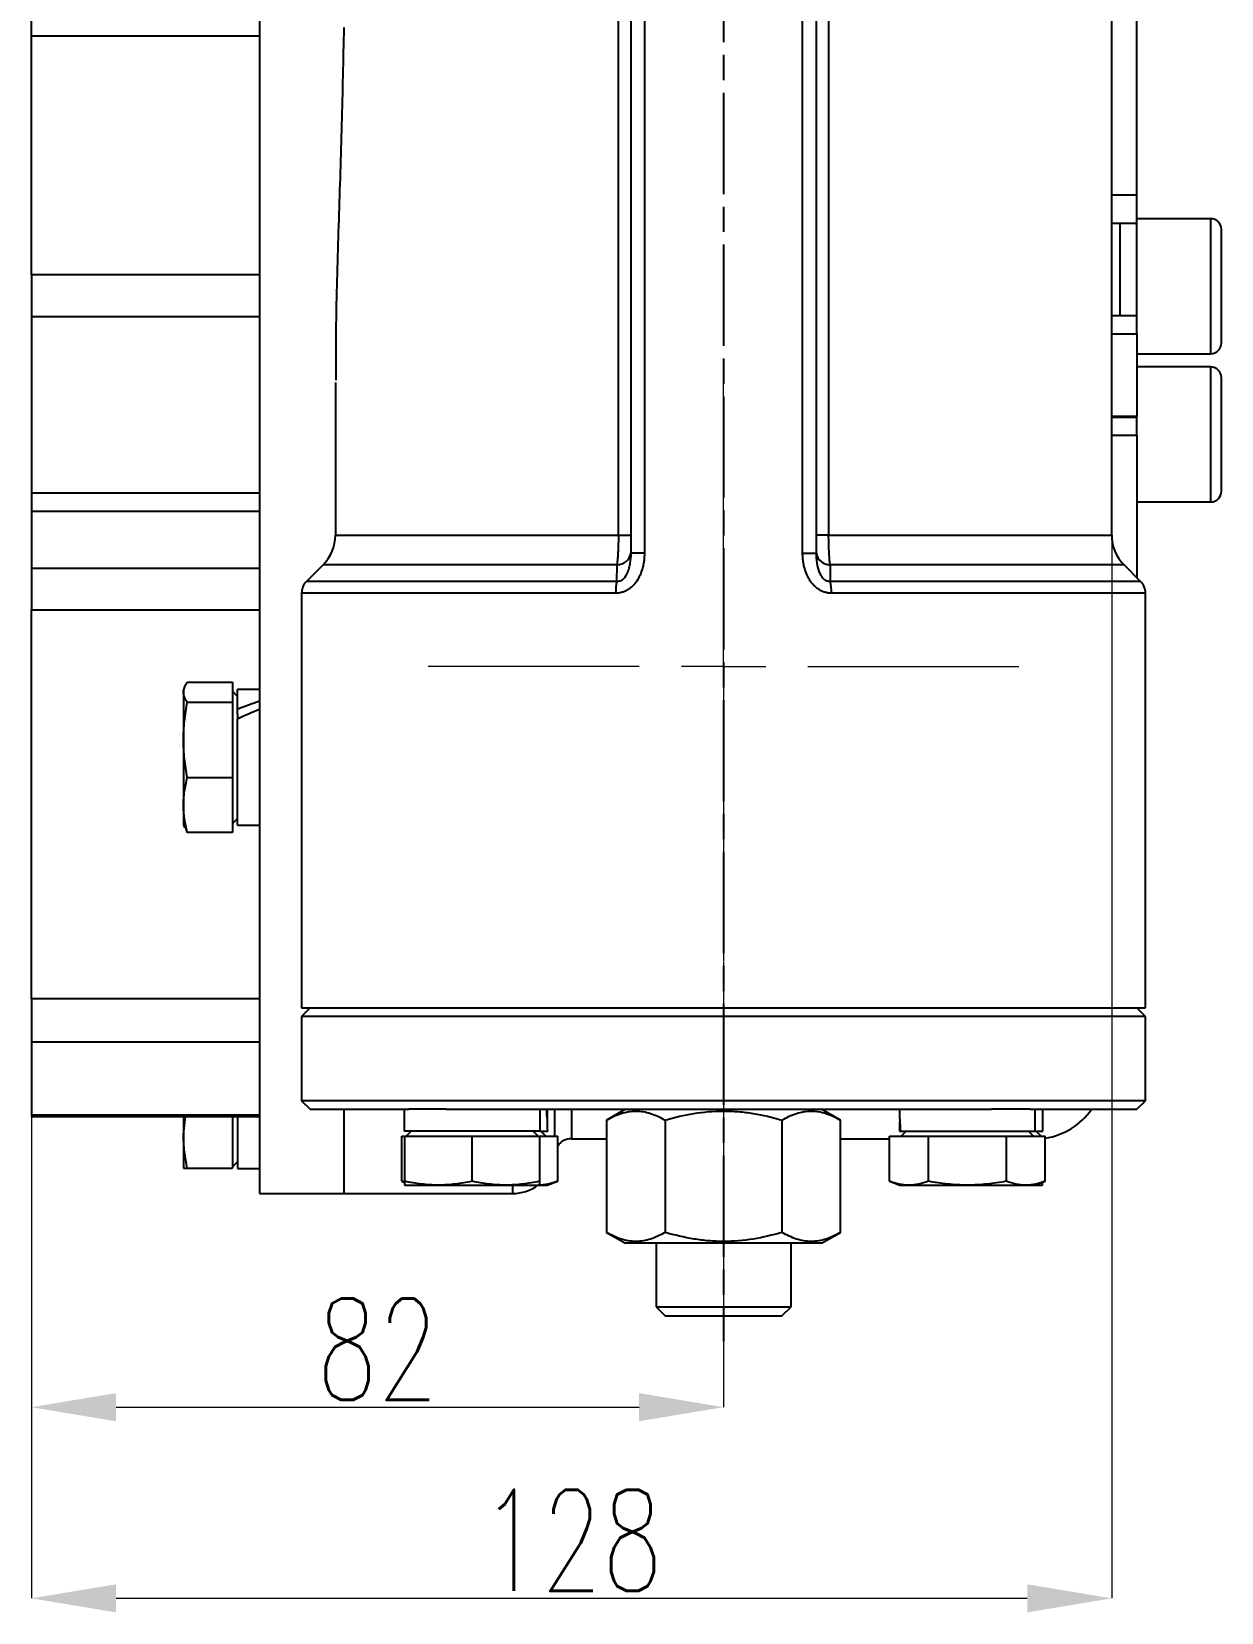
# Model space of a CAD drawing. Header units: millimetres. Extents: x 5659 to 7608, y 3628 to 5007.
# Drawn here: x 6199.5 to 6340.5, y 4202 to 4389.4 of the extents above; entities that cross this region are included whole.
import ezdxf

# ---------------------------------------------------------------- set-up
doc = ezdxf.new("R2010")
doc.units = ezdxf.units.MM
doc.linetypes.add('AM_ISO08W050', pattern=[18, 12, -1.5, 3, -1.5])
for name, color, linetype, lineweight in [('10', 7, 'Continuous', 0), ('AM_5', 3, 'Continuous', 25), ('AM_7', 4, 'AM_ISO08W050', 25), ('FORMAT', 7, 'Continuous', 18)]:
    doc.layers.add(name, color=color, linetype=linetype, lineweight=lineweight)
doc.styles.add('SLDTEXTSTYLE1', font='txt.shx', dxfattribs={"width": 0.7, "bigfont": 'gbcbig.shx'})
doc.dimstyles.new('SLDDIMSTYLE12$0', dxfattribs={"dimtxt": 12, "dimasz": 10, "dimexe": 0, "dimexo": 0.0625, "dimgap": 0.875, "dimtad": 1, "dimdec": 1, "dimlfac": 1.8, "dimrnd": 1e-09, "dimzin": 12, "dimdsep": 46, "dimtxsty": 'SLDTEXTSTYLE1', "dimcen": 0.09, "dimdle": 8.16, "dimclrd": 3, "dimclre": 3, "dimadec": 0, "dimazin": 3, "dimtfac": 1, "dimtdec": 1, "dimtofl": 0, "dimtmove": 0, "dimatfit": 3, "dimfxl": 0, "dimfrac": 2, "dimtolj": 1, "dimlwd": 5, "dimlwe": 5, "dimarcsym": 0})

# ---------------------------------------------------------------- blocks, each defined once
blk = doc.blocks.new('SW_CENTERMARKSYMBOL_14')
at = {"layer": 'FORMAT', "color": 0}
for p, q in [((0, 2), (0, 7)), ((0, 0), (0, 1)), ((-2, 0), (-7, 0)), ((0, 0), (-1, 0)), ((0, 0), (0, -1)), ((0, 0), (1, 0)), ((2, 0), (7, 0)), ((0, -2), (0, -7))]:
    blk.add_line(p, q, dxfattribs=at)
blk = doc.blocks.new('*D77')
at = {"layer": 'AM_5', "color": 3, "linetype": 'Continuous', "lineweight": 5, "transparency": 16777216}
for p, q in [((6281.47, 4279.1), (6281.47, 4226.33)), ((6209.47, 4226.33), (6271.47, 4226.33))]:
    blk.add_line(p, q, dxfattribs=at)
at = {"layer": 'AM_5', "color": 3, "lineweight": 5, "transparency": 16777216}
blk.add_line((6199.47, 4260.74), (6199.47, 4226.33), dxfattribs=at)
at = {"layer": 'AM_5', "color": 3, "transparency": 16777216}
for points in [[(6209.47, 4228), (6209.47, 4224.66), (6199.47, 4226.33)], [(6271.47, 4228), (6271.47, 4224.66), (6281.47, 4226.33)]]:
    blk.add_solid(points, dxfattribs=at)
at = {"layer": 'Defpoints', "color": 0, "transparency": 16777216}
for p in [(6281.47, 4279.16), (6199.47, 4260.8), (6281.47, 4226.33)]:
    blk.add_point(p, dxfattribs=at)
at = {"layer": 'AM_5', "color": 0, "transparency": 16777216, "insert": (6240.47, 4233.2), "char_height": 12, "attachment_point": 5, "style": 'SLDTEXTSTYLE1'}
blk.add_mtext('\\A1;82', dxfattribs=at)
blk = doc.blocks.new('*D79')
at = {"layer": 'AM_5', "color": 3, "linetype": 'Continuous', "lineweight": 5, "transparency": 16777216}
for p, q in [((6327.47, 4329.67), (6327.47, 4203.67)), ((6209.47, 4203.67), (6317.47, 4203.67))]:
    blk.add_line(p, q, dxfattribs=at)
at = {"layer": 'AM_5', "color": 3, "lineweight": 5, "transparency": 16777216}
blk.add_line((6199.47, 4260.74), (6199.47, 4203.67), dxfattribs=at)
at = {"layer": 'AM_5', "color": 3, "transparency": 16777216}
for points in [[(6209.47, 4205.33), (6209.47, 4202), (6199.47, 4203.67)], [(6317.47, 4205.33), (6317.47, 4202), (6327.47, 4203.67)]]:
    blk.add_solid(points, dxfattribs=at)
at = {"layer": 'Defpoints', "color": 0, "transparency": 16777216}
for p in [(6327.47, 4329.73), (6199.47, 4260.8), (6327.47, 4203.67)]:
    blk.add_point(p, dxfattribs=at)
at = {"layer": 'AM_5', "color": 0, "transparency": 16777216, "insert": (6263.47, 4210.54), "char_height": 12, "attachment_point": 5, "style": 'SLDTEXTSTYLE1'}
blk.add_mtext('\\A1;128', dxfattribs=at)

msp = doc.modelspace()

# ---------------------------------------------------------------- linework, layer by layer
at = {"color": 7, "linetype": 'Continuous', "lineweight": 25}
for p, q in [((6226.469, 4551.663), (6226.469, 4251.663)), ((6270.469, 4475.742), (6270.469, 4327.583)), ((6272.094, 4475.742), (6272.094, 4327.583)), ((6290.844, 4327.583), (6290.844, 4475.742)), ((6292.469, 4327.583), (6292.469, 4475.742)), ((6269.011, 4329.734), (6269.011, 4473.592)), ((6293.928, 4473.592), (6293.928, 4329.734)), ((6327.469, 4329.734), (6327.469, 4473.592)), ((6330.469, 4370.074), (6330.469, 4433.663)), ((6199.469, 4388.944), (6199.469, 4393.141)), ((6199.469, 4388.944), (6226.469, 4388.944)), ((6199.469, 4360.575), (6199.469, 4388.944)), ((6327.469, 4370.074), (6330.469, 4370.074)), ((6330.469, 4366.663), (6330.469, 4370.074)), ((6339.219, 4367.236), (6330.469, 4367.236)), ((6339.219, 4351.236), (6339.219, 4367.236)), ((6330.469, 4366.663), (6327.469, 4366.663)), ((6328.469, 4355.701), (6328.469, 4366.663)), ((6330.469, 4355.701), (6330.469, 4366.663)), ((6199.469, 4360.575), (6199.469, 4355.636)), ((6226.469, 4360.575), (6199.469, 4360.575)), ((6199.469, 4355.636), (6226.469, 4355.636)), ((6199.469, 4355.636), (6199.469, 4334.746)), ((6330.469, 4355.714), (6327.469, 4355.714)), ((6330.469, 4353.593), (6330.469, 4355.714)), ((6327.469, 4353.593), (6330.469, 4353.593)), ((6330.469, 4353.593), (6330.469, 4343.779)), ((6330.469, 4351.236), (6339.219, 4351.236)), ((6339.219, 4349.663), (6330.469, 4349.663)), ((6339.219, 4333.663), (6339.219, 4349.663)), ((6235.469, 4347.811), (6235.469, 4329.734)), ((6330.469, 4343.779), (6327.469, 4343.779)), ((6330.469, 4343.693), (6327.469, 4343.693)), ((6330.469, 4343.693), (6330.469, 4343.779)), ((6330.469, 4341.572), (6330.469, 4343.693)), ((6327.469, 4341.572), (6330.469, 4341.572)), ((6330.469, 4341.572), (6330.469, 4324.663)), ((6199.469, 4334.746), (6226.469, 4334.746)), ((6199.469, 4334.746), (6199.469, 4332.555)), ((6330.469, 4333.663), (6339.219, 4333.663)), ((6199.469, 4332.555), (6226.469, 4332.555)), ((6199.469, 4332.555), (6199.469, 4325.826)), ((6235.469, 4329.734), (6269.011, 4329.734)), ((6269.011, 4329.734), (6270.469, 4329.734)), ((6293.928, 4329.734), (6292.469, 4329.734)), ((6293.928, 4329.734), (6327.469, 4329.734)), ((6199.469, 4325.826), (6226.469, 4325.826)), ((6199.469, 4325.826), (6199.469, 4320.871)), ((6234.005, 4326.198), (6232.055, 4324.248)), ((6268.845, 4326.198), (6234.005, 4326.198)), ((6268.831, 4324.248), (6268.845, 4326.198)), ((6272.094, 4327.583), (6270.469, 4327.583)), ((6290.844, 4327.583), (6292.469, 4327.583)), ((6294.093, 4326.198), (6294.108, 4324.248)), ((6328.934, 4326.198), (6294.093, 4326.198)), ((6330.884, 4324.248), (6328.934, 4326.198)), ((6268.831, 4324.248), (6232.055, 4324.248)), ((6330.884, 4324.248), (6294.108, 4324.248)), ((6231.469, 4322.834), (6231.469, 4273.663)), ((6268.681, 4322.834), (6231.469, 4322.834)), ((6331.469, 4322.834), (6294.257, 4322.834)), ((6331.469, 4273.663), (6331.469, 4322.834)), ((6199.469, 4320.871), (6226.469, 4320.871)), ((6199.469, 4274.753), (6199.469, 4320.871)), ((6217.584, 4311.691), (6217.469, 4311.375)), ((6217.469, 4311.375), (6217.469, 4311.102)), ((6217.469, 4311.102), (6217.469, 4305.445)), ((6217.92, 4312.298), (6223.269, 4312.298)), ((6223.269, 4312.298), (6223.269, 4309.907)), ((6223.869, 4310.61), (6223.269, 4311.21)), ((6226.469, 4311.425), (6223.869, 4311.425)), ((6223.869, 4309.067), (6223.869, 4311.425)), ((6217.92, 4309.907), (6223.269, 4309.907)), ((6223.269, 4309.907), (6223.269, 4300.984)), ((6223.869, 4308.491), (6223.869, 4309.067)), ((6223.869, 4308.491), (6223.869, 4307.906)), ((6223.869, 4295.325), (6223.869, 4307.906)), ((6217.469, 4305.445), (6217.469, 4297.718)), ((6217.92, 4300.984), (6223.269, 4300.984)), ((6223.269, 4300.984), (6223.269, 4294.452)), ((6217.469, 4297.718), (6217.469, 4295.375)), ((6223.269, 4295.54), (6223.869, 4296.14)), ((6217.469, 4295.375), (6217.584, 4295.059)), ((6217.678, 4295.093), (6217.92, 4294.452)), ((6223.269, 4294.452), (6217.92, 4294.452)), ((6223.869, 4295.325), (6226.469, 4295.325)), ((6226.469, 4274.753), (6199.469, 4274.753)), ((6199.469, 4274.753), (6199.469, 4269.654)), ((6232.469, 4273.663), (6231.469, 4272.663)), ((6231.469, 4273.663), (6281.469, 4273.663)), ((6281.469, 4273.663), (6331.469, 4273.663)), ((6331.469, 4272.663), (6330.469, 4273.663)), ((6231.469, 4272.663), (6231.469, 4262.663)), ((6331.469, 4272.663), (6231.469, 4272.663)), ((6331.469, 4262.663), (6331.469, 4272.663)), ((6199.469, 4269.654), (6226.469, 4269.654)), ((6199.469, 4269.654), (6199.469, 4261.002)), ((6231.469, 4262.663), (6232.469, 4261.663)), ((6331.469, 4262.663), (6231.469, 4262.663)), ((6330.469, 4261.663), (6331.469, 4262.663)), ((6199.469, 4261.002), (6226.469, 4261.002)), ((6199.469, 4261.002), (6199.469, 4260.803)), ((6199.469, 4260.803), (6226.469, 4260.803)), ((6217.469, 4258.663), (6217.71, 4260.803)), ((6217.469, 4260.803), (6217.469, 4258.663)), ((6223.269, 4260.803), (6223.269, 4254.663)), ((6223.869, 4260.803), (6223.869, 4254.613)), ((6232.469, 4261.663), (6244.158, 4261.663)), ((6236.469, 4261.663), (6236.469, 4251.663)), ((6243.629, 4261.663), (6243.629, 4259.063)), ((6248.58, 4261.663), (6244.158, 4261.663)), ((6248.58, 4261.663), (6313.232, 4261.663)), ((6259.729, 4259.063), (6259.729, 4261.663)), ((6261.457, 4258.463), (6261.457, 4261.663)), ((6263.451, 4261.663), (6263.451, 4258.163)), ((6269.844, 4261.663), (6267.613, 4260.374)), ((6267.613, 4260.374), (6267.613, 4247.051)), ((6274.541, 4260.374), (6274.541, 4247.051)), ((6288.398, 4260.374), (6288.398, 4247.051)), ((6295.326, 4260.374), (6293.094, 4261.663)), ((6295.326, 4247.051), (6295.326, 4260.374)), ((6317.791, 4261.663), (6313.232, 4261.663)), ((6317.791, 4261.663), (6330.469, 4261.663)), ((6318.412, 4259.063), (6318.412, 4261.663)), ((6319.31, 4259.063), (6319.31, 4261.663)), ((6217.469, 4258.663), (6217.469, 4254.663)), ((6243.339, 4253.113), (6243.339, 4258.463)), ((6243.339, 4258.463), (6243.679, 4258.463)), ((6259.729, 4259.063), (6243.629, 4259.063)), ((6243.679, 4258.463), (6243.679, 4253.113)), ((6243.679, 4258.463), (6251.679, 4258.463)), ((6244.444, 4259.063), (6243.844, 4258.463)), ((6251.679, 4253.113), (6251.679, 4258.463)), ((6251.679, 4258.463), (6259.679, 4258.463)), ((6259.514, 4258.463), (6258.914, 4259.063)), ((6259.679, 4253.113), (6259.679, 4258.463)), ((6259.679, 4258.463), (6261.815, 4258.463)), ((6259.729, 4259.063), (6260.627, 4259.063)), ((6260.412, 4258.463), (6259.812, 4259.063)), ((6261.815, 4253.113), (6261.815, 4258.463)), ((6301.124, 4253.113), (6301.124, 4258.463)), ((6301.124, 4258.463), (6305.743, 4258.463)), ((6302.312, 4259.063), (6302.453, 4259.063)), ((6302.453, 4259.063), (6318.412, 4259.063)), ((6303.127, 4259.063), (6302.527, 4258.463)), ((6305.743, 4253.113), (6305.743, 4258.463)), ((6305.743, 4258.463), (6314.98, 4258.463)), ((6314.98, 4258.463), (6314.98, 4253.113)), ((6314.98, 4258.463), (6319.599, 4258.463)), ((6318.197, 4258.463), (6317.597, 4259.063)), ((6318.469, 4259.063), (6319.31, 4259.063)), ((6319.095, 4258.463), (6318.495, 4259.063)), ((6319.599, 4253.113), (6319.599, 4258.463)), ((6263.451, 4258.163), (6267.613, 4258.163)), ((6295.326, 4258.163), (6301.124, 4258.163)), ((6217.92, 4254.663), (6223.269, 4254.663)), ((6223.269, 4254.828), (6223.869, 4255.428)), ((6223.869, 4254.613), (6226.469, 4254.613)), ((6243.339, 4253.113), (6243.679, 4252.99)), ((6243.645, 4253.054), (6243.339, 4253.113)), ((6260.577, 4252.663), (6261.815, 4253.113)), ((6301.124, 4253.113), (6302.362, 4252.663)), ((6318.362, 4252.663), (6319.599, 4253.113)), ((6226.469, 4251.663), (6236.469, 4251.663)), ((6236.469, 4251.663), (6256.469, 4251.663)), ((6243.679, 4252.663), (6247.679, 4252.663)), ((6247.679, 4252.663), (6255.679, 4252.663)), ((6255.679, 4252.663), (6259.679, 4252.663)), ((6256.469, 4252.663), (6256.469, 4251.663)), ((6259.679, 4252.663), (6260.577, 4252.663)), ((6302.362, 4252.663), (6303.433, 4252.663)), ((6303.433, 4252.663), (6310.362, 4252.663)), ((6310.362, 4252.663), (6317.29, 4252.663)), ((6317.29, 4252.663), (6318.362, 4252.663)), ((6318.362, 4252.663), (6319.26, 4252.663)), ((6267.613, 4247.051), (6269.844, 4245.763)), ((6293.094, 4245.763), (6269.844, 4245.763)), ((6273.469, 4245.763), (6273.469, 4238.245)), ((6289.469, 4238.245), (6289.469, 4245.763)), ((6293.094, 4245.763), (6295.326, 4247.051)), ((6273.469, 4238.245), (6274.552, 4237.163)), ((6273.469, 4238.245), (6289.469, 4238.245)), ((6288.387, 4237.163), (6289.469, 4238.245)), ((6274.552, 4237.163), (6288.387, 4237.163))]:
    msp.add_line(p, q, dxfattribs=at)
for centre, radius, start, end in [((6339.219, 4365.986), 1.25, 0, 90), ((6339.219, 4352.486), 1.25, 270, 0), ((6339.219, 4348.413), 1.25, 0, 90), ((6339.219, 4334.913), 1.25, 270, 0), ((6230.469, 4329.734), 5, 315, 0), ((6332.469, 4329.734), 5, 180, 225), ((6268.823, 4327.864), 1.666, 270.78889, 351.31576), ((6294.116, 4327.864), 1.666, 188.68424, 269.21111), ((6233.469, 4322.834), 2, 135, 180), ((6274.668, 4322.915), 5.988, 167.13236, 180.7729), ((6288.27, 4322.915), 5.988, 359.2271, 12.86764), ((6329.469, 4322.834), 2, 0, 45), ((6318.469, 4266.163), 8, 278.11982, 325.77113), ((6263.451, 4256.163), 2, 90, 144.92797), ((6256.469, 4256.663), 5, 270, 306.8699)]:
    msp.add_arc(centre, radius, start, end, dxfattribs=at)
for centre, major_axis, ratio, start_param, end_param in [((6223.869, 4303.375), (13.763, 6.53), 0.3419987, 1.2223497, 1.409921), ((6226.469, 4303.375), (13.763, 6.53), 0.3419987, 1.409921, 1.5974924), ((6252.577, 4259.063), (0, 13.943), 0.5773503, 4.712389, 4.8999603), ((6252.577, 4261.663), (0, 13.943), 0.5773503, 4.6190167, 4.712389), ((6310.362, 4261.663), (0, 13.943), 0.5773503, 1.5707963, 1.7583677), ((6310.362, 4259.063), (0, 13.943), 0.5773503, 1.477424, 1.5707963)]:
    msp.add_ellipse(centre, major_axis=major_axis, ratio=ratio, start_param=start_param, end_param=end_param, dxfattribs=at)
for points, knots in [([(6236.469, 4389.917), (6236.387, 4386.087), (6236.222, 4378.427), (6235.857, 4367.014), (6235.521, 4356.853), (6235.511, 4350.628), (6235.507, 4348.089)], [0, 0, 0, 0, 0.2680469, 0.5360996, 0.810787, 1, 1, 1, 1]), ([(6340.469, 4359.236), (6340.469, 4361.026), (6340.469, 4362.743), (6340.469, 4365.275), (6340.469, 4365.986), (6340.469, 4365.986)], [0, 0, 0, 0, 0.5, 0.5, 1, 1, 1, 1]), ([(6340.469, 4352.486), (6340.469, 4352.486), (6340.469, 4353.197), (6340.469, 4355.729), (6340.469, 4357.446), (6340.469, 4359.236)], [0, 0, 0, 0, 0.5, 0.5, 1, 1, 1, 1]), ([(6340.469, 4334.913), (6340.469, 4337.834), (6340.469, 4339.036), (6340.469, 4341.655), (6340.469, 4343.012), (6340.469, 4345.479), (6340.469, 4346.533), (6340.469, 4348.017), (6340.469, 4348.413), (6340.469, 4348.413)], [0, 0, 0, 0, 0.25, 0.25, 0.5, 0.5, 0.75, 0.75, 1, 1, 1, 1]), ([(6269.011, 4329.734), (6269.011, 4329.402), (6269.007, 4329.069), (6268.992, 4328.425), (6268.981, 4328.113), (6268.96, 4327.659), (6268.952, 4327.51), (6268.934, 4327.221), (6268.925, 4327.082), (6268.894, 4326.679), (6268.871, 4326.429), (6268.845, 4326.198)], [0, 0, 0, 0, 0.25, 0.25, 0.5, 0.5, 0.625, 0.625, 0.75, 0.75, 1, 1, 1, 1]), ([(6294.093, 4326.198), (6294.068, 4326.428), (6294.044, 4326.683), (6294.003, 4327.224), (6293.986, 4327.51), (6293.957, 4328.115), (6293.946, 4328.433), (6293.931, 4329.075), (6293.928, 4329.401), (6293.928, 4329.734)], [0, 0, 0, 0, 0.25, 0.25, 0.5, 0.5, 0.75, 0.75, 1, 1, 1, 1]), ([(6272.094, 4327.583), (6272.093, 4327.49), (6272.091, 4327.305), (6272.075, 4327.029), (6272.049, 4326.757), (6272.013, 4326.49), (6271.966, 4326.226), (6271.867, 4325.779), (6271.676, 4325.173), (6271.313, 4324.44), (6270.91, 4323.896), (6270.519, 4323.522), (6270.194, 4323.279), (6269.844, 4323.083), (6269.511, 4322.956), (6269.211, 4322.881), (6268.947, 4322.841), (6268.77, 4322.837), (6268.681, 4322.834)], [0, 0, 0, 0, 0.0426773, 0.0848038, 0.1264445, 0.167667, 0.2085406, 0.2491365, 0.3773316, 0.4988227, 0.6239569, 0.6874902, 0.7492598, 0.8123166, 0.8745174, 0.9161741, 0.957875, 1, 1, 1, 1]), ([(6270.469, 4327.583), (6270.469, 4327.183), (6270.442, 4326.791), (6270.352, 4326.219), (6270.313, 4326.03), (6270.218, 4325.668), (6270.162, 4325.494), (6269.963, 4324.999), (6269.787, 4324.705), (6269.46, 4324.407), (6269.342, 4324.333), (6269.09, 4324.244), (6268.962, 4324.231), (6268.831, 4324.248)], [0, 0, 0, 0, 0.25, 0.25, 0.375, 0.375, 0.5, 0.5, 0.75, 0.75, 0.875, 0.875, 1, 1, 1, 1]), ([(6294.257, 4322.834), (6294.204, 4322.835), (6294.098, 4322.837), (6293.939, 4322.851), (6293.782, 4322.874), (6293.627, 4322.906), (6293.397, 4322.968), (6293.097, 4323.082), (6292.746, 4323.278), (6292.421, 4323.521), (6292.03, 4323.895), (6291.627, 4324.438), (6291.264, 4325.169), (6291.046, 4325.86), (6290.921, 4326.487), (6290.856, 4327.03), (6290.848, 4327.397), (6290.844, 4327.583)], [0, 0, 0, 0, 0.0252808, 0.0503574, 0.0753101, 0.1002204, 0.12517, 0.1874117, 0.2505227, 0.312315, 0.3758869, 0.5007976, 0.6220331, 0.7499805, 0.831719, 0.9148743, 1, 1, 1, 1]), ([(6294.108, 4324.248), (6293.976, 4324.231), (6293.847, 4324.244), (6293.597, 4324.333), (6293.477, 4324.408), (6293.26, 4324.607), (6293.16, 4324.732), (6292.986, 4325.009), (6292.909, 4325.165), (6292.708, 4325.663), (6292.617, 4326.027), (6292.496, 4326.796), (6292.469, 4327.187), (6292.469, 4327.583)], [0, 0, 0, 0, 0.125, 0.125, 0.25, 0.25, 0.375, 0.375, 0.5, 0.5, 0.75, 0.75, 1, 1, 1, 1]), ([(6217.469, 4311.102), (6217.469, 4311.303), (6217.511, 4311.503), (6217.667, 4311.902), (6217.781, 4312.1), (6217.92, 4312.298)], [0, 0, 0, 0, 0.5, 0.5, 1, 1, 1, 1]), ([(6217.92, 4309.907), (6217.781, 4310.104), (6217.667, 4310.303), (6217.511, 4310.701), (6217.469, 4310.901), (6217.469, 4311.102)], [0, 0, 0, 0, 0.5, 0.5, 1, 1, 1, 1]), ([(6217.469, 4305.445), (6217.469, 4306.196), (6217.511, 4306.943), (6217.667, 4308.429), (6217.781, 4309.169), (6217.92, 4309.907)], [0, 0, 0, 0, 0.5, 0.5, 1, 1, 1, 1]), ([(6217.92, 4300.984), (6217.781, 4301.721), (6217.667, 4302.461), (6217.511, 4303.948), (6217.469, 4304.695), (6217.469, 4305.445)], [0, 0, 0, 0, 0.5, 0.5, 1, 1, 1, 1]), ([(6217.469, 4297.718), (6217.469, 4298.267), (6217.511, 4298.814), (6217.667, 4299.902), (6217.781, 4300.444), (6217.92, 4300.984)], [0, 0, 0, 0, 0.5, 0.5, 1, 1, 1, 1]), ([(6217.92, 4294.452), (6217.781, 4294.992), (6217.667, 4295.534), (6217.511, 4296.622), (6217.469, 4297.168), (6217.469, 4297.718)], [0, 0, 0, 0, 0.5, 0.5, 1, 1, 1, 1]), ([(6267.613, 4260.374), (6268.179, 4260.701), (6268.748, 4260.97), (6269.9, 4261.343), (6270.481, 4261.445), (6271.365, 4261.447), (6271.661, 4261.421), (6272.246, 4261.324), (6272.537, 4261.251), (6273.404, 4260.971), (6273.975, 4260.701), (6274.541, 4260.374)], [0, 0, 0, 0, 0.25, 0.25, 0.5, 0.5, 0.625, 0.625, 0.75, 0.75, 1, 1, 1, 1]), ([(6274.541, 4260.374), (6275.672, 4260.701), (6276.812, 4260.97), (6279.115, 4261.343), (6280.278, 4261.445), (6282.045, 4261.447), (6282.637, 4261.421), (6283.808, 4261.324), (6284.389, 4261.251), (6286.123, 4260.971), (6287.265, 4260.701), (6288.398, 4260.374)], [0, 0, 0, 0, 0.25, 0.25, 0.5, 0.5, 0.625, 0.625, 0.75, 0.75, 1, 1, 1, 1]), ([(6288.398, 4260.374), (6288.963, 4260.701), (6289.533, 4260.97), (6290.684, 4261.343), (6291.266, 4261.445), (6292.15, 4261.447), (6292.445, 4261.421), (6293.031, 4261.324), (6293.321, 4261.251), (6294.188, 4260.971), (6294.759, 4260.701), (6295.326, 4260.374)], [0, 0, 0, 0, 0.25, 0.25, 0.5, 0.5, 0.625, 0.625, 0.75, 0.75, 1, 1, 1, 1]), ([(6217.92, 4254.663), (6217.781, 4255.324), (6217.667, 4255.987), (6217.511, 4257.32), (6217.469, 4257.99), (6217.469, 4258.663)], [0, 0, 0, 0, 0.5, 0.5, 1, 1, 1, 1]), ([(6217.469, 4254.663), (6217.469, 4254.663), (6217.511, 4254.663), (6217.667, 4254.663), (6217.781, 4254.663), (6217.92, 4254.663)], [0, 0, 0, 0, 0.5, 0.5, 1, 1, 1, 1]), ([(6247.679, 4252.663), (6247.006, 4252.663), (6246.336, 4252.705), (6245.003, 4252.861), (6244.34, 4252.974), (6243.679, 4253.113)], [0, 0, 0, 0, 0.5, 0.5, 1, 1, 1, 1]), ([(6243.679, 4253.113), (6243.679, 4252.974), (6243.679, 4252.861), (6243.679, 4252.705), (6243.679, 4252.663), (6243.679, 4252.663)], [0, 0, 0, 0, 0.5, 0.5, 1, 1, 1, 1]), ([(6251.679, 4253.113), (6251.017, 4252.974), (6250.354, 4252.861), (6249.021, 4252.705), (6248.352, 4252.663), (6247.679, 4252.663)], [0, 0, 0, 0, 0.5, 0.5, 1, 1, 1, 1]), ([(6255.679, 4252.663), (6255.006, 4252.663), (6254.336, 4252.705), (6253.003, 4252.861), (6252.34, 4252.974), (6251.679, 4253.113)], [0, 0, 0, 0, 0.5, 0.5, 1, 1, 1, 1]), ([(6259.679, 4253.113), (6259.017, 4252.974), (6258.354, 4252.861), (6257.021, 4252.705), (6256.352, 4252.663), (6255.679, 4252.663)], [0, 0, 0, 0, 0.5, 0.5, 1, 1, 1, 1]), ([(6261.815, 4253.113), (6261.433, 4252.974), (6261.05, 4252.861), (6260.28, 4252.705), (6259.894, 4252.663), (6259.505, 4252.663)], [0, 0, 0, 0, 0.5, 0.5, 1, 1, 1, 1]), ([(6259.679, 4252.663), (6259.679, 4252.663), (6259.679, 4252.705), (6259.679, 4252.861), (6259.679, 4252.974), (6259.679, 4253.113)], [0, 0, 0, 0, 0.5, 0.5, 1, 1, 1, 1]), ([(6303.433, 4252.663), (6303.045, 4252.663), (6302.658, 4252.705), (6301.889, 4252.861), (6301.506, 4252.974), (6301.124, 4253.113)], [0, 0, 0, 0, 0.5, 0.5, 1, 1, 1, 1]), ([(6305.743, 4253.113), (6305.361, 4252.974), (6304.978, 4252.861), (6304.209, 4252.705), (6303.822, 4252.663), (6303.433, 4252.663)], [0, 0, 0, 0, 0.5, 0.5, 1, 1, 1, 1]), ([(6310.362, 4252.663), (6309.585, 4252.663), (6308.812, 4252.705), (6307.272, 4252.861), (6306.506, 4252.974), (6305.743, 4253.113)], [0, 0, 0, 0, 0.5, 0.5, 1, 1, 1, 1]), ([(6314.98, 4253.113), (6314.217, 4252.974), (6313.451, 4252.861), (6311.912, 4252.705), (6311.139, 4252.663), (6310.362, 4252.663)], [0, 0, 0, 0, 0.5, 0.5, 1, 1, 1, 1]), ([(6317.29, 4252.663), (6316.901, 4252.663), (6316.515, 4252.705), (6315.745, 4252.861), (6315.362, 4252.974), (6314.98, 4253.113)], [0, 0, 0, 0, 0.5, 0.5, 1, 1, 1, 1]), ([(6319.599, 4253.113), (6319.217, 4252.974), (6318.834, 4252.861), (6318.065, 4252.705), (6317.678, 4252.663), (6317.29, 4252.663)], [0, 0, 0, 0, 0.5, 0.5, 1, 1, 1, 1]), ([(6319.26, 4252.663), (6319.26, 4252.663), (6319.26, 4252.705), (6319.26, 4252.861), (6319.26, 4252.974), (6319.26, 4253.113)], [0, 0, 0, 0, 0.5, 0.5, 1, 1, 1, 1]), ([(6274.541, 4247.051), (6273.976, 4246.724), (6273.406, 4246.455), (6272.254, 4246.082), (6271.673, 4245.98), (6270.789, 4245.979), (6270.493, 4246.004), (6269.908, 4246.102), (6269.617, 4246.174), (6268.75, 4246.454), (6268.179, 4246.724), (6267.613, 4247.051)], [0, 0, 0, 0, 0.25, 0.25, 0.5, 0.5, 0.625, 0.625, 0.75, 0.75, 1, 1, 1, 1]), ([(6288.398, 4247.051), (6287.266, 4246.724), (6286.127, 4246.455), (6283.824, 4246.082), (6282.661, 4245.98), (6280.894, 4245.979), (6280.302, 4246.004), (6279.131, 4246.102), (6278.55, 4246.174), (6276.816, 4246.454), (6275.674, 4246.724), (6274.541, 4247.051)], [0, 0, 0, 0, 0.25, 0.25, 0.5, 0.5, 0.625, 0.625, 0.75, 0.75, 1, 1, 1, 1]), ([(6295.326, 4247.051), (6294.76, 4246.724), (6294.19, 4246.455), (6293.039, 4246.082), (6292.457, 4245.98), (6291.574, 4245.979), (6291.278, 4246.004), (6290.693, 4246.102), (6290.402, 4246.174), (6289.535, 4246.454), (6288.964, 4246.724), (6288.398, 4247.051)], [0, 0, 0, 0, 0.25, 0.25, 0.5, 0.5, 0.625, 0.625, 0.75, 0.75, 1, 1, 1, 1])]:
    msp.add_open_spline(points, degree=3, knots=knots, dxfattribs=at)
at = {"layer": 'AM_7'}
msp.add_line((6281.464, 4634.17), (6281.464, 4234.163), dxfattribs=at)

# ---------------------------------------------------------------- block references
at = {"layer": '10', "xscale": 5, "yscale": 5, "zscale": 5}
msp.add_blockref('SW_CENTERMARKSYMBOL_14', (6281.469, 4314.163), dxfattribs=at)

# ---------------------------------------------------------------- dimensions: what is measured, and where the dimension line sits
at = {"layer": 'AM_5'}
for base, p2, override, picture, middle in [((6327.469, 4203.668), (6327.469, 4329.734), {"dimlfac": 1}, '*D79', (6263.469, 4210.543)), ((6281.469, 4226.329), (6281.469, 4279.163), {"dimlfac": 1, "dimpost": ''}, '*D77', (6240.469, 4233.204))]:
    dim = msp.add_linear_dim(base=base, p1=(6199.469, 4260.803), p2=p2, dimstyle='SLDDIMSTYLE12$0', override=override, dxfattribs=at)
    dim.commit()
    dim.dimension.update_dxf_attribs({"geometry": picture, "text_midpoint": middle})

doc.saveas('drawing.dxf')
